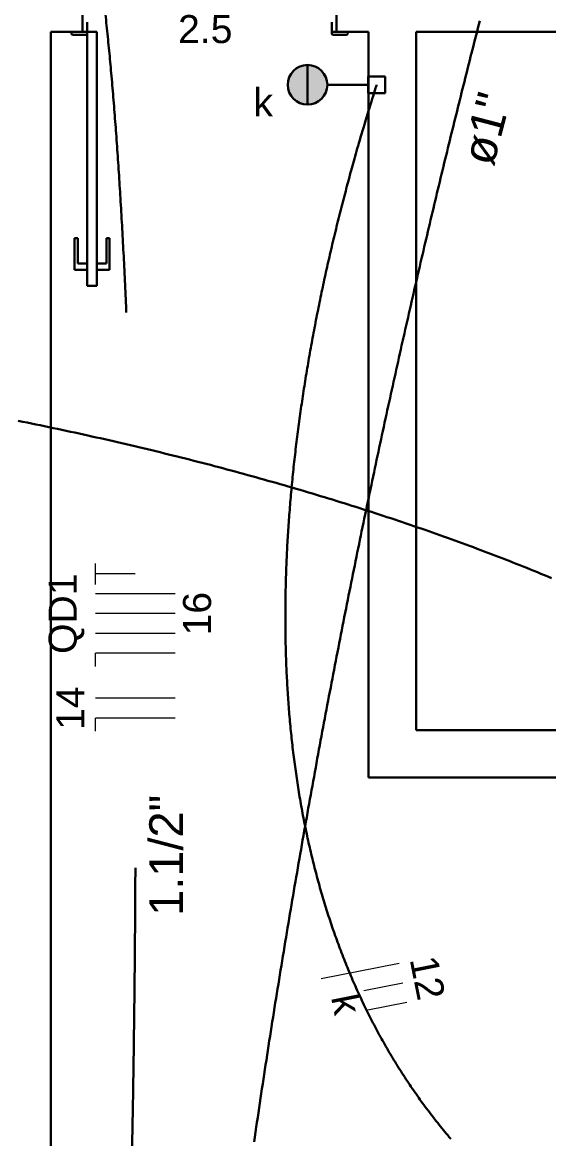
# Model space of a CAD drawing. Header units: millimetres. Extents: x 0 to 55.3, y 20.8 to 61.4.
# Drawn here: x 8.661 to 10.318, y 33.338 to 36.855 of the extents above; entities that cross this region are included whole.
import ezdxf

# ---------------------------------------------------------------- set-up
doc = ezdxf.new("R2010")
doc.units = ezdxf.units.MM
doc.linetypes.add('Dashed', pattern=[0.75, 0.5, -0.25])
for name, color, linetype, lineweight in [('ARQ_-_ALV_5', 1, 'Continuous', 30), ('ARQ_-_PORTA_2', 2, 'Continuous', 30), ('EL-Condutos', 4, 'Continuous', 30), ('EL-Fios', 2, 'Continuous', 20), ('EL-Pontos', 1, 'Continuous', 30), ('EL-Textos_fios', 2, 'Continuous', 20), ('EL-Textos_pontos', 2, 'Continuous', 30), ('P-SIMBOL', 3, 'Continuous', 30), ('TE-Condutos', 3, 'Continuous', 30), ('TE-Textos_condutos', 7, 'Continuous', 20)]:
    doc.layers.add(name, color=color, linetype=linetype, lineweight=lineweight)
doc.styles.add('Arial', font='Arial')

msp = doc.modelspace()

# ---------------------------------------------------------------- hatches: boundary and pattern name
at = {"layer": 'P-SIMBOL', "linetype": 'Continuous'}
for points in [[(9.558452, 36.721049), (9.558452, 36.658549), (9.495952, 36.658549), (9.496452, 36.668199), (9.501952, 36.685149), (9.507952, 36.695649), (9.514952, 36.703649), (9.525452, 36.711649), (9.538452, 36.717799), (9.551452, 36.720649), (9.558452, 36.720499)], [(9.558452, 36.721049), (9.558452, 36.658549), (9.620952, 36.658549), (9.620452, 36.668199), (9.614952, 36.685149), (9.608952, 36.695649), (9.601952, 36.703649), (9.591452, 36.711649), (9.578452, 36.717799), (9.565452, 36.720649), (9.558452, 36.720499)], [(9.558452, 36.596049), (9.558452, 36.658549), (9.495952, 36.658549), (9.496452, 36.648849), (9.501952, 36.631899), (9.507952, 36.621399), (9.514952, 36.613399), (9.525452, 36.605399), (9.538452, 36.599249), (9.551452, 36.596399), (9.558452, 36.596549)], [(9.558452, 36.596049), (9.558452, 36.658549), (9.620952, 36.658549), (9.620452, 36.648849), (9.614952, 36.631899), (9.608952, 36.621399), (9.601952, 36.613399), (9.591452, 36.605399), (9.578452, 36.599249), (9.565452, 36.596399), (9.558452, 36.596549)]]:
    msp.add_hatch(color=256, dxfattribs=at).paths.add_polyline_path(points)

# ---------------------------------------------------------------- linework, layer by layer
at = {"layer": 'ARQ_-_ALV_5'}
for p, q in [((8.850002, 36.975499), (8.850002, 36.825499)), ((9.650002, 36.975499), (9.650002, 36.825499)), ((8.750002, 30.874499), (8.750002, 36.825499)), ((8.850002, 36.825499), (8.750002, 36.825499)), ((9.650002, 36.825499), (9.750002, 36.825499)), ((9.750002, 36.825499), (9.750002, 34.475499)), ((9.900002, 36.825499), (9.900002, 34.625499)), ((12.450002, 36.825499), (9.900002, 36.825499)), ((9.900002, 34.625499), (12.550002, 34.625499)), ((9.750002, 34.475499), (12.550002, 34.475499))]:
    msp.add_line(p, q, dxfattribs=at)
at = {"layer": 'ARQ_-_PORTA_2'}
for p, q in [((8.865002, 36.825499), (8.865002, 36.855499)), ((9.635002, 36.825499), (9.635002, 36.855499)), ((8.815002, 36.820499), (8.815002, 36.825499)), ((8.860002, 36.815499), (8.820002, 36.815499)), ((8.850002, 36.825499), (8.865002, 36.825499)), ((8.865002, 36.825499), (8.895002, 36.825499)), ((8.865002, 36.825499), (8.865002, 36.820499)), ((8.865002, 36.025499), (8.865002, 36.825499)), ((8.895002, 36.825499), (8.895002, 36.025499)), ((9.650002, 36.825499), (9.635002, 36.825499)), ((9.635002, 36.825499), (9.635002, 36.820499)), ((9.640002, 36.815499), (9.680002, 36.815499)), ((9.685002, 36.820499), (9.685002, 36.825499)), ((8.835002, 36.175499), (8.825002, 36.175499)), ((8.825002, 36.175499), (8.825002, 36.075499)), ((8.835002, 36.095499), (8.835002, 36.175499)), ((8.925002, 36.095499), (8.925002, 36.175499)), ((8.925002, 36.175499), (8.935002, 36.175499)), ((8.935002, 36.175499), (8.935002, 36.075499)), ((8.865002, 36.095499), (8.835002, 36.095499)), ((8.895002, 36.095499), (8.925002, 36.095499)), ((8.825002, 36.075499), (8.865002, 36.075499)), ((8.935002, 36.075499), (8.895002, 36.075499)), ((8.865002, 36.025499), (8.895002, 36.025499))]:
    msp.add_line(p, q, dxfattribs=at)
for centre, start, end in [((8.820002, 36.820499), 180, 270), ((8.860002, 36.820499), 270, 0), ((9.640002, 36.820499), 180, 270), ((9.680002, 36.820499), 270, 0)]:
    msp.add_arc(centre, 0.005, start, end, dxfattribs=at)
at = {"layer": 'EL-Condutos', "linetype": 'Dashed', "ltscale": 7, "flags": 128}
msp.add_lwpolyline([(8.895008, 30.693685), (8.895073, 30.694612), (8.895262, 30.697314), (8.895567, 30.701672), (8.895979, 30.707565), (8.896489, 30.714874), (8.897089, 30.72348), (8.89777, 30.733264), (8.898524, 30.744105), (8.899342, 30.755885), (8.900215, 30.768483), (8.901134, 30.781781), (8.902092, 30.795659), (8.90308, 30.809996), (8.904088, 30.824675), (8.905109, 30.839575), (8.906133, 30.854577), (8.907153, 30.869561), (8.908159, 30.884408), (8.909143, 30.898999), (8.910096, 30.913213), (8.911054, 30.927595), (8.911972, 30.941468), (8.912851, 30.954866), (8.913695, 30.967823), (8.914506, 30.980374), (8.915286, 30.992553), (8.916038, 31.004394), (8.916764, 31.015932), (8.917467, 31.027201), (8.91815, 31.038235), (8.918815, 31.049069), (8.919464, 31.059737), (8.9201, 31.070274), (8.920726, 31.080713), (8.921343, 31.091089), (8.921955, 31.101436), (8.922564, 31.11179), (8.923173, 31.122183), (8.923783, 31.132651), (8.924398, 31.143227), (8.925045, 31.154377), (8.925699, 31.165672), (8.926359, 31.177103), (8.927024, 31.188659), (8.927695, 31.200331), (8.928369, 31.212109), (8.929047, 31.223983), (8.929728, 31.235944), (8.930411, 31.247981), (8.931095, 31.260085), (8.93178, 31.272247), (8.932465, 31.284456), (8.93315, 31.296702), (8.933833, 31.308977), (8.934514, 31.321269), (8.935192, 31.33357), (8.935867, 31.345869), (8.936538, 31.358157), (8.937204, 31.370424), (8.937865, 31.38266), (8.938542, 31.395279), (8.939213, 31.407856), (8.939878, 31.420396), (8.940537, 31.432901), (8.94119, 31.445374), (8.941837, 31.457816), (8.94248, 31.470232), (8.943117, 31.482624), (8.943749, 31.494994), (8.944377, 31.507346), (8.945, 31.519681), (8.94562, 31.532004), (8.946235, 31.544316), (8.946846, 31.556621), (8.947454, 31.568921), (8.948058, 31.581218), (8.94866, 31.593517), (8.949258, 31.605818), (8.949854, 31.618126), (8.950447, 31.630443), (8.951055, 31.64313), (8.951661, 31.655829), (8.952264, 31.668539), (8.952865, 31.681259), (8.953463, 31.693988), (8.954058, 31.706725), (8.954651, 31.71947), (8.955241, 31.732222), (8.955828, 31.744981), (8.956413, 31.757745), (8.956995, 31.770513), (8.957573, 31.783285), (8.958149, 31.79606), (8.958722, 31.808838), (8.959292, 31.821617), (8.959859, 31.834397), (8.960423, 31.847177), (8.960983, 31.859956), (8.961541, 31.872734), (8.962095, 31.885509), (8.962659, 31.89859), (8.96322, 31.911668), (8.963777, 31.924742), (8.964331, 31.937815), (8.964882, 31.950885), (8.96543, 31.963952), (8.965974, 31.977018), (8.966515, 31.990082), (8.967052, 32.003144), (8.967587, 32.016205), (8.968118, 32.029265), (8.968646, 32.042325), (8.969171, 32.055383), (8.969693, 32.068441), (8.970211, 32.081498), (8.970727, 32.094556), (8.97124, 32.107614), (8.971749, 32.120672), (8.972256, 32.133731), (8.97276, 32.14679), (8.97327, 32.160105), (8.973778, 32.173422), (8.974282, 32.186739), (8.974783, 32.200057), (8.975281, 32.213376), (8.975777, 32.226696), (8.976269, 32.240017), (8.976758, 32.253338), (8.977244, 32.266659), (8.977727, 32.279982), (8.978207, 32.293304), (8.978684, 32.306627), (8.979158, 32.319951), (8.979629, 32.333274), (8.980097, 32.346598), (8.980562, 32.359922), (8.981024, 32.373246), (8.981483, 32.38657), (8.981939, 32.399894), (8.982392, 32.413218), (8.982848, 32.426744), (8.983302, 32.44027), (8.983752, 32.453795), (8.9842, 32.467321), (8.984644, 32.480846), (8.985085, 32.494372), (8.985523, 32.507897), (8.985958, 32.521422), (8.98639, 32.534947), (8.986819, 32.548472), (8.987245, 32.561997), (8.987668, 32.575523), (8.988088, 32.589048), (8.988504, 32.602573), (8.988918, 32.616098), (8.989329, 32.629624), (8.989737, 32.643149), (8.990141, 32.656675), (8.990543, 32.6702), (8.990941, 32.683726), (8.991341, 32.697401), (8.991738, 32.711076), (8.992132, 32.724751), (8.992523, 32.738426), (8.992911, 32.752102), (8.993295, 32.765777), (8.993677, 32.779453), (8.994056, 32.793129), (8.994431, 32.806805), (8.994804, 32.820481), (8.995173, 32.834157), (8.995539, 32.847833), (8.995903, 32.861509), (8.996263, 32.875186), (8.99662, 32.888862), (8.996974, 32.902539), (8.997325, 32.916216), (8.997673, 32.929892), (8.998018, 32.943569), (8.99836, 32.957246), (8.998701, 32.971019), (8.99904, 32.984791), (8.999375, 32.998564), (8.999707, 33.012337), (9.000036, 33.02611), (9.000361, 33.039882), (9.000684, 33.053655), (9.001004, 33.067428), (9.00132, 33.081202), (9.001634, 33.094975), (9.001944, 33.108748), (9.002251, 33.122521), (9.002556, 33.136294), (9.002857, 33.150068), (9.003155, 33.163841), (9.00345, 33.177615), (9.003741, 33.191388), (9.00403, 33.205162), (9.004316, 33.218936), (9.004598, 33.23271), (9.004878, 33.246526), (9.005155, 33.260343), (9.005429, 33.274159), (9.0057, 33.287976), (9.005968, 33.301792), (9.006233, 33.315609), (9.006494, 33.329426), (9.006753, 33.343243), (9.007008, 33.35706), (9.00726, 33.370877), (9.007509, 33.384694), (9.007754, 33.398511), (9.007997, 33.412328), (9.008236, 33.426145), (9.008473, 33.439963), (9.008706, 33.45378), (9.008936, 33.467597), (9.009162, 33.481415), (9.009386, 33.495232), (9.009606, 33.50905), (9.009823, 33.522857), (9.010037, 33.536664), (9.010248, 33.550471), (9.010455, 33.564278), (9.010659, 33.578085), (9.01086, 33.591892), (9.011058, 33.6057), (9.011253, 33.619507), (9.011444, 33.633314), (9.011632, 33.647122), (9.011817, 33.660929), (9.011999, 33.674737), (9.012177, 33.688544), (9.012353, 33.702352), (9.012524, 33.71616), (9.012693, 33.729967), (9.012858, 33.743775), (9.013021, 33.757583), (9.013179, 33.77139), (9.013335, 33.785198), (9.013486, 33.798942), (9.013635, 33.812687), (9.01378, 33.826431), (9.013921, 33.840175), (9.01406, 33.853919), (9.014195, 33.867664), (9.014327, 33.881408), (9.014455, 33.895153), (9.01458, 33.908897), (9.014702, 33.922641), (9.014821, 33.936386), (9.014936, 33.95013), (9.015048, 33.963875), (9.015156, 33.97762), (9.015261, 33.991364), (9.015363, 34.005109), (9.015461, 34.018853), (9.015556, 34.032598), (9.015647, 34.046343), (9.015735, 34.060088), (9.015819, 34.073716), (9.015899, 34.087344), (9.015977, 34.100972), (9.01605, 34.1146), (9.016121, 34.128228), (9.016187, 34.141856), (9.016251, 34.155484), (9.016311, 34.169112), (9.016367, 34.18274), (9.01642, 34.196368), (9.01647, 34.209996), (9.016516, 34.223624), (9.016558, 34.237253), (9.016598, 34.250881), (9.016633, 34.264509), (9.016665, 34.278137), (9.016693, 34.291765), (9.016718, 34.305393), (9.01674, 34.319022), (9.016757, 34.33265), (9.016771, 34.346108), (9.016782, 34.359567), (9.016789, 34.373025), (9.016792, 34.386484), (9.016792, 34.399942), (9.016788, 34.4134), (9.016781, 34.426859), (9.01677, 34.440317), (9.016755, 34.453776), (9.016737, 34.467234), (9.016715, 34.480692), (9.01669, 34.494151), (9.016661, 34.507609), (9.016628, 34.521068), (9.016591, 34.534526), (9.016551, 34.547984), (9.016507, 34.561443), (9.016459, 34.574901), (9.016408, 34.588359), (9.016352, 34.601818), (9.016294, 34.615053), (9.016233, 34.628288), (9.016167, 34.641524), (9.016098, 34.654759), (9.016025, 34.667995), (9.015948, 34.68123), (9.015868, 34.694466), (9.015784, 34.707701), (9.015696, 34.720936), (9.015604, 34.734171), (9.015508, 34.747407), (9.015409, 34.760642), (9.015305, 34.773877), (9.015198, 34.787112), (9.015087, 34.800347), (9.014971, 34.813583), (9.014852, 34.826818), (9.014729, 34.840053), (9.014602, 34.853288), (9.014471, 34.866523), (9.014339, 34.879482), (9.014203, 34.892441), (9.014062, 34.9054), (9.013919, 34.918359), (9.013771, 34.931318), (9.013619, 34.944277), (9.013463, 34.957236), (9.013303, 34.970195), (9.013139, 34.983154), (9.012971, 34.996113), (9.012799, 35.009072), (9.012623, 35.02203), (9.012443, 35.034989), (9.012258, 35.047947), (9.01207, 35.060906), (9.011877, 35.073864), (9.01168, 35.086823), (9.011479, 35.099781), (9.011273, 35.112739), (9.011064, 35.125698), (9.010855, 35.138327), (9.010642, 35.150957), (9.010426, 35.163586), (9.010205, 35.176216), (9.009979, 35.188845), (9.00975, 35.201474), (9.009516, 35.214103), (9.009279, 35.226732), (9.009036, 35.239361), (9.00879, 35.25199), (9.008539, 35.264619), (9.008284, 35.277248), (9.008024, 35.289877), (9.00776, 35.302505), (9.007492, 35.315134), (9.007219, 35.327762), (9.006941, 35.34039), (9.006659, 35.353018), (9.006372, 35.365646), (9.006081, 35.378274), (9.005794, 35.390521), (9.005503, 35.402768), (9.005207, 35.415014), (9.004907, 35.427261), (9.004603, 35.439507), (9.004293, 35.451753), (9.00398, 35.463999), (9.003662, 35.476245), (9.003339, 35.488491), (9.003011, 35.500736), (9.002679, 35.512982), (9.002342, 35.525227), (9.002001, 35.537473), (9.001654, 35.549718), (9.001303, 35.561963), (9.000947, 35.574208), (9.000586, 35.586452), (9.00022, 35.598697), (8.99985, 35.610941), (8.999474, 35.623186), (8.999107, 35.634996), (8.998735, 35.646806), (8.998358, 35.658617), (8.997977, 35.670427), (8.997591, 35.682236), (8.9972, 35.694046), (8.996804, 35.705856), (8.996403, 35.717665), (8.995997, 35.729474), (8.995586, 35.741283), (8.99517, 35.753092), (8.994749, 35.764901), (8.994323, 35.776709), (8.993892, 35.788518), (8.993455, 35.800326), (8.993014, 35.812134), (8.992567, 35.823941), (8.992114, 35.835749), (8.991656, 35.847556), (8.991193, 35.859363), (8.990744, 35.870684), (8.990289, 35.882005), (8.98983, 35.893326), (8.989365, 35.904646), (8.988896, 35.915966), (8.98842, 35.927286), (8.98794, 35.938606), (8.987454, 35.949925), (8.986963, 35.961244), (8.986466, 35.972563), (8.985964, 35.983882), (8.985457, 35.995201), (8.984943, 36.006519), (8.984424, 36.017837), (8.9839, 36.029155), (8.983369, 36.040472), (8.982833, 36.051789), (8.982291, 36.063106), (8.981743, 36.074423), (8.981189, 36.08574), (8.980656, 36.096518), (8.980117, 36.107296), (8.979573, 36.118074), (8.979023, 36.128852), (8.978467, 36.139629), (8.977906, 36.150406), (8.977339, 36.161183), (8.976766, 36.171959), (8.976187, 36.182735), (8.975602, 36.193511), (8.975011, 36.204286), (8.974414, 36.215061), (8.973811, 36.225836), (8.973202, 36.23661), (8.972586, 36.247384), (8.971965, 36.258158), (8.971336, 36.268931), (8.970702, 36.279703), (8.97006, 36.290475), (8.969413, 36.301247), (8.968794, 36.311429), (8.96817, 36.321611), (8.967539, 36.331792), (8.966903, 36.341973), (8.96626, 36.352153), (8.96561, 36.362334), (8.964955, 36.372513), (8.964293, 36.382693), (8.963624, 36.392872), (8.962949, 36.40305), (8.962267, 36.413228), (8.961578, 36.423406), (8.960883, 36.433584), (8.96018, 36.443761), (8.95947, 36.453938), (8.958754, 36.464115), (8.95803, 36.474291), (8.957299, 36.484467), (8.95656, 36.494642), (8.955814, 36.504818), (8.955108, 36.514353), (8.954396, 36.523887), (8.953677, 36.533422), (8.952951, 36.542956), (8.952218, 36.552489), (8.951478, 36.562022), (8.950731, 36.571554), (8.949977, 36.581085), (8.949215, 36.590616), (8.948447, 36.600146), (8.947671, 36.609675), (8.946888, 36.619203), (8.946097, 36.628729), (8.945298, 36.638255), (8.944492, 36.64778), (8.943679, 36.657303), (8.942857, 36.666826), (8.942028, 36.676346), (8.94119, 36.685866), (8.940345, 36.695384), (8.939553, 36.704211), (8.938755, 36.713037), (8.937949, 36.721862), (8.937136, 36.730687), (8.936315, 36.73951), (8.935486, 36.748333), (8.934649, 36.757156), (8.933804, 36.765978), (8.93295, 36.7748), (8.932088, 36.783622), (8.931217, 36.792445), (8.930337, 36.801267), (8.929448, 36.81009), (8.92855, 36.818914), (8.927642, 36.827738), (8.926725, 36.836564), (8.925798, 36.84539), (8.92486, 36.854218), (8.923913, 36.863047), (8.922955, 36.871877), (8.922068, 36.87997), (8.921173, 36.888064), (8.920268, 36.896159), (8.919355, 36.904252), (8.918433, 36.912345), (8.917503, 36.920436), (8.916564, 36.928526), (8.915616, 36.936612), (8.91466, 36.944696), (8.913695, 36.952775), (8.912723, 36.96085), (8.911741, 36.96892), (8.910752, 36.976985), (8.909754, 36.985043), (8.908748, 36.993095), (8.907733, 37.001139), (8.906711, 37.009175), (8.905681, 37.017203), (8.904642, 37.025222), (8.903596, 37.033231), (8.902644, 37.040453), (8.901685, 37.047669), (8.900718, 37.054879), (8.899741, 37.062087), (8.898755, 37.069293), (8.897759, 37.076499), (8.896751, 37.083707), (8.89573, 37.090919), (8.894696, 37.098137), (8.893649, 37.105361), (8.892586, 37.112595), (8.891508, 37.119839), (8.890413, 37.127095), (8.889301, 37.134365), (8.888171, 37.141651), (8.887021, 37.148954), (8.885852, 37.156277), (8.884662, 37.163621), (8.883451, 37.170987), (8.882217, 37.178377), (8.881105, 37.184946), (8.879976, 37.191531), (8.878832, 37.198124), (8.877675, 37.204721), (8.876507, 37.211317), (8.875329, 37.217905), (8.874143, 37.22448), (8.872951, 37.231037), (8.871754, 37.237569), (8.870554, 37.244072), (8.869353, 37.25054), (8.868153, 37.256967), (8.866954, 37.263348), (8.86576, 37.269676), (8.864571, 37.275948), (8.863389, 37.282156), (8.862217, 37.288296), (8.861055, 37.294361), (8.859905, 37.300347), (8.85877, 37.306248), (8.857799, 37.311283), (8.856834, 37.316266), (8.855868, 37.321214), (8.854894, 37.326143), (8.853908, 37.33107), (8.852901, 37.33601), (8.851869, 37.34098), (8.850804, 37.345997), (8.849701, 37.351077), (8.848552, 37.356236), (8.847352, 37.36149), (8.846095, 37.366856), (8.844774, 37.372351), (8.843382, 37.377989), (8.841914, 37.383789), (8.840363, 37.389766), (8.838723, 37.395937), (8.836988, 37.402318), (8.835151, 37.408925), (8.833205, 37.415775), (8.83149, 37.421706), (8.829711, 37.427772), (8.827884, 37.433926), (8.826026, 37.440119), (8.824153, 37.446304), (8.822282, 37.452434), (8.82043, 37.458462), (8.818612, 37.464339), (8.816844, 37.470019), (8.815145, 37.475454), (8.813529, 37.480596), (8.812014, 37.485399), (8.810615, 37.489814), (8.80935, 37.493795), (8.808234, 37.497293), (8.807284, 37.500262), (8.806517, 37.502653), (8.805948, 37.50442), (8.805595, 37.505515), (8.805474, 37.505891)], dxfattribs=at)
at = {"layer": 'EL-Condutos', "linetype": 'Continuous', "flags": 128}
msp.add_lwpolyline([(10.009255, 33.337583), (10.004621, 33.343045), (10.000009, 33.348524), (9.995418, 33.354021), (9.990847, 33.359536), (9.986298, 33.365068), (9.98177, 33.370617), (9.977262, 33.376183), (9.972776, 33.381766), (9.968312, 33.387366), (9.963868, 33.392984), (9.959446, 33.398617), (9.955045, 33.404268), (9.950666, 33.409935), (9.946341, 33.415575), (9.942038, 33.421231), (9.937757, 33.426903), (9.933496, 33.432591), (9.929257, 33.438295), (9.925039, 33.444015), (9.920842, 33.44975), (9.916667, 33.455501), (9.912513, 33.461268), (9.908381, 33.46705), (9.90427, 33.472847), (9.900181, 33.47866), (9.896113, 33.484487), (9.892067, 33.49033), (9.888042, 33.496187), (9.884039, 33.502059), (9.880058, 33.507946), (9.876098, 33.513848), (9.872161, 33.519764), (9.868244, 33.525695), (9.864362, 33.531621), (9.860502, 33.537561), (9.856664, 33.543515), (9.852847, 33.549484), (9.849051, 33.555465), (9.845278, 33.561461), (9.841526, 33.56747), (9.837796, 33.573493), (9.834088, 33.579529), (9.830401, 33.585579), (9.826736, 33.591642), (9.823093, 33.597717), (9.819472, 33.603806), (9.815872, 33.609908), (9.812294, 33.616022), (9.808738, 33.622149), (9.805204, 33.628289), (9.801691, 33.634441), (9.798201, 33.640606), (9.794732, 33.646783), (9.791281, 33.652977), (9.787853, 33.659184), (9.784446, 33.665403), (9.781061, 33.671633), (9.777698, 33.677876), (9.774357, 33.68413), (9.771037, 33.690396), (9.767739, 33.696673), (9.764463, 33.702961), (9.761209, 33.709261), (9.757976, 33.715572), (9.754765, 33.721894), (9.751575, 33.728227), (9.748408, 33.734571), (9.745261, 33.740925), (9.742137, 33.74729), (9.739034, 33.753666), (9.735953, 33.760052), (9.732893, 33.766449), (9.729855, 33.772856), (9.726825, 33.779301), (9.723817, 33.785756), (9.72083, 33.792221), (9.717865, 33.798696), (9.714922, 33.805181), (9.712, 33.811676), (9.7091, 33.81818), (9.706221, 33.824694), (9.703364, 33.831217), (9.700528, 33.83775), (9.697714, 33.844292), (9.694921, 33.850843), (9.692149, 33.857403), (9.689399, 33.863973), (9.68667, 33.870551), (9.683962, 33.877137), (9.681275, 33.883733), (9.678609, 33.890337), (9.675965, 33.896949), (9.673342, 33.90357), (9.670721, 33.910247), (9.668121, 33.916932), (9.665543, 33.923625), (9.662986, 33.930327), (9.66045, 33.937036), (9.657935, 33.943754), (9.655441, 33.950479), (9.652968, 33.957212), (9.650517, 33.963953), (9.648086, 33.970701), (9.645676, 33.977457), (9.643287, 33.98422), (9.640919, 33.990991), (9.638571, 33.997769), (9.636245, 34.004554), (9.633939, 34.011346), (9.631653, 34.018145), (9.629388, 34.024951), (9.627144, 34.031763), (9.62492, 34.038582), (9.622696, 34.045472), (9.620493, 34.052369), (9.61831, 34.059272), (9.616148, 34.066181), (9.614007, 34.073097), (9.611886, 34.08002), (9.609786, 34.086948), (9.607706, 34.093883), (9.605646, 34.100823), (9.603607, 34.10777), (9.601588, 34.114723), (9.599589, 34.121681), (9.59761, 34.128645), (9.595651, 34.135615), (9.593713, 34.142591), (9.591794, 34.149572), (9.589895, 34.156558), (9.588016, 34.16355), (9.586157, 34.170547), (9.584318, 34.177549), (9.582478, 34.184633), (9.580659, 34.191723), (9.578859, 34.198817), (9.57708, 34.205916), (9.57532, 34.21302), (9.57358, 34.220129), (9.571859, 34.227243), (9.570159, 34.234362), (9.568478, 34.241485), (9.566816, 34.248613), (9.565174, 34.255745), (9.563552, 34.262882), (9.561949, 34.270023), (9.560365, 34.277168), (9.5588, 34.284318), (9.557254, 34.291472), (9.555728, 34.29863), (9.554221, 34.305792), (9.552732, 34.312958), (9.551263, 34.320127), (9.549795, 34.327387), (9.548346, 34.33465), (9.546916, 34.341917), (9.545506, 34.349187), (9.544115, 34.356462), (9.542742, 34.363739), (9.541389, 34.371021), (9.540054, 34.378306), (9.538738, 34.385594), (9.537441, 34.392886), (9.536162, 34.40018), (9.534902, 34.407479), (9.53366, 34.41478), (9.532437, 34.422084), (9.531233, 34.429392), (9.530046, 34.436702), (9.528878, 34.444016), (9.527728, 34.451332), (9.526596, 34.458651), (9.525482, 34.465973), (9.524373, 34.473389), (9.523282, 34.480807), (9.522209, 34.488228), (9.521154, 34.495652), (9.520118, 34.503078), (9.519099, 34.510507), (9.518099, 34.517938), (9.517117, 34.525372), (9.516152, 34.532808), (9.515206, 34.540246), (9.514277, 34.547686), (9.513365, 34.555129), (9.512472, 34.562574), (9.511596, 34.570021), (9.510737, 34.577469), (9.509896, 34.58492), (9.509072, 34.592373), (9.508266, 34.599828), (9.507476, 34.607284), (9.506704, 34.614743), (9.50594, 34.622296), (9.505193, 34.629852), (9.504463, 34.637408), (9.503751, 34.644967), (9.503056, 34.652527), (9.502378, 34.660089), (9.501717, 34.667652), (9.501074, 34.675217), (9.500447, 34.682783), (9.499837, 34.690351), (9.499245, 34.69792), (9.498669, 34.70549), (9.498109, 34.713061), (9.497566, 34.720634), (9.49704, 34.728208), (9.496531, 34.735783), (9.496038, 34.743359), (9.495561, 34.750936), (9.495101, 34.758514), (9.494657, 34.766093), (9.494224, 34.773766), (9.493807, 34.78144), (9.493407, 34.789114), (9.493024, 34.79679), (9.492656, 34.804466), (9.492305, 34.812143), (9.491971, 34.81982), (9.491652, 34.827499), (9.49135, 34.835178), (9.491063, 34.842858), (9.490793, 34.850538), (9.490538, 34.858219), (9.4903, 34.8659), (9.490077, 34.873582), (9.489869, 34.881264), (9.489678, 34.888946), (9.489502, 34.896629), (9.489342, 34.904313), (9.489197, 34.911996), (9.489067, 34.91968), (9.488952, 34.927454), (9.488852, 34.935228), (9.488768, 34.943002), (9.488699, 34.950776), (9.488646, 34.958551), (9.488608, 34.966325), (9.488586, 34.9741), (9.488579, 34.981875), (9.488587, 34.989649), (9.48861, 34.997424), (9.488648, 35.005198), (9.488702, 35.012973), (9.48877, 35.020747), (9.488853, 35.028521), (9.488951, 35.036295), (9.489064, 35.044069), (9.489192, 35.051842), (9.489335, 35.059616), (9.489492, 35.067389), (9.489663, 35.075161), (9.489852, 35.083018), (9.490055, 35.090874), (9.490273, 35.098729), (9.490505, 35.106585), (9.490752, 35.11444), (9.491014, 35.122294), (9.49129, 35.130148), (9.49158, 35.138001), (9.491885, 35.145854), (9.492204, 35.153706), (9.492538, 35.161558), (9.492886, 35.169409), (9.493248, 35.177259), (9.493624, 35.185109), (9.494014, 35.192958), (9.494418, 35.200806), (9.494836, 35.208654), (9.495268, 35.216501), (9.495714, 35.224347), (9.496173, 35.232192), (9.496651, 35.240113), (9.497143, 35.248034), (9.497649, 35.255953), (9.498169, 35.263872), (9.498702, 35.27179), (9.499249, 35.279706), (9.49981, 35.287622), (9.500385, 35.295537), (9.500973, 35.303451), (9.501575, 35.311363), (9.50219, 35.319275), (9.502818, 35.327186), (9.50346, 35.335095), (9.504116, 35.343004), (9.504784, 35.350911), (9.505466, 35.358817), (9.506161, 35.366722), (9.506869, 35.374626), (9.50759, 35.382528), (9.508324, 35.39043), (9.509078, 35.398397), (9.509845, 35.406364), (9.510625, 35.414329), (9.511418, 35.422293), (9.512224, 35.430255), (9.513042, 35.438217), (9.513874, 35.446176), (9.514719, 35.454135), (9.515577, 35.462092), (9.516447, 35.470048), (9.51733, 35.478002), (9.518226, 35.485955), (9.519134, 35.493907), (9.520055, 35.501858), (9.520989, 35.509807), (9.521935, 35.517754), (9.522894, 35.5257), (9.523865, 35.533645), (9.524849, 35.541589), (9.525845, 35.54953), (9.52686, 35.557528), (9.527888, 35.565524), (9.528929, 35.573519), (9.529981, 35.581512), (9.531046, 35.589504), (9.532124, 35.597493), (9.533213, 35.605481), (9.534315, 35.613468), (9.535428, 35.621452), (9.536554, 35.629435), (9.537692, 35.637416), (9.538841, 35.645395), (9.540003, 35.653371), (9.541176, 35.661346), (9.542361, 35.669319), (9.543558, 35.67729), (9.544767, 35.685258), (9.545987, 35.693225), (9.547219, 35.701189), (9.548462, 35.709151), (9.549724, 35.717156), (9.550997, 35.725159), (9.552282, 35.733159), (9.553579, 35.741158), (9.554887, 35.749155), (9.556207, 35.757149), (9.557539, 35.765143), (9.558882, 35.773134), (9.560236, 35.781124), (9.561603, 35.789113), (9.562981, 35.7971), (9.56437, 35.805087), (9.565771, 35.813072), (9.567184, 35.821056), (9.568608, 35.829039), (9.570044, 35.837022), (9.571491, 35.845004), (9.57295, 35.852986), (9.574421, 35.860967), (9.575903, 35.868947), (9.577403, 35.876961), (9.578915, 35.884973), (9.580438, 35.892985), (9.581972, 35.900995), (9.583517, 35.909003), (9.585073, 35.917008), (9.58664, 35.925011), (9.588217, 35.93301), (9.589804, 35.941005), (9.591402, 35.948997), (9.593009, 35.956983), (9.594627, 35.964964), (9.596254, 35.97294), (9.59789, 35.98091), (9.599536, 35.988873), (9.60119, 35.996829), (9.602854, 36.004778), (9.604527, 36.012719), (9.606208, 36.020652), (9.607897, 36.028576), (9.609599, 36.036511), (9.61131, 36.044438), (9.61303, 36.052359), (9.61476, 36.060275), (9.6165, 36.068189), (9.618251, 36.076102), (9.620014, 36.084016), (9.621788, 36.091932), (9.623574, 36.099852), (9.625373, 36.107777), (9.627185, 36.115709), (9.629011, 36.123651), (9.630851, 36.131602), (9.632706, 36.139566), (9.634576, 36.147544), (9.636461, 36.155537), (9.638363, 36.163546), (9.640282, 36.171575), (9.642218, 36.179624), (9.644171, 36.187694), (9.646144, 36.195793), (9.648133, 36.203909), (9.650136, 36.212036), (9.652152, 36.220168), (9.654177, 36.228299), (9.656211, 36.236423), (9.658252, 36.244534), (9.660296, 36.252625), (9.662343, 36.260691), (9.664391, 36.268724), (9.666437, 36.27672), (9.668479, 36.284672), (9.670516, 36.292573), (9.672545, 36.300418), (9.674565, 36.308201), (9.676574, 36.315914), (9.678569, 36.323553), (9.680548, 36.331111), (9.682511, 36.338581), (9.684453, 36.345958), (9.686374, 36.353232), (9.688281, 36.36043), (9.690181, 36.367574), (9.692081, 36.374687), (9.693989, 36.381793), (9.695913, 36.388914), (9.697858, 36.396073), (9.699833, 36.403293), (9.701844, 36.410597), (9.7039, 36.418008), (9.706007, 36.425548), (9.708172, 36.433241), (9.710403, 36.44111), (9.712707, 36.449176), (9.715091, 36.457464), (9.717563, 36.465996), (9.72013, 36.474796), (9.722798, 36.483885), (9.725576, 36.493287), (9.728471, 36.503024), (9.731474, 36.513071), (9.734573, 36.523388), (9.737741, 36.533892), (9.740951, 36.544498), (9.744175, 36.555119), (9.747388, 36.565672), (9.750561, 36.57607), (9.753668, 36.58623), (9.756682, 36.596066), (9.759576, 36.605492), (9.762323, 36.614425), (9.764895, 36.622778), (9.767265, 36.630467), (9.769408, 36.637407), (9.771295, 36.643513), (9.772899, 36.648699), (9.774194, 36.652881), (9.775152, 36.655973), (9.775747, 36.657891), (9.775952, 36.658549)], dxfattribs=at)
at = {"layer": 'EL-Fios'}
for p, q in [((8.891202, 35.083849), (8.891202, 35.150499)), ((9.016202, 35.117149), (8.891202, 35.117149)), ((9.141202, 35.054649), (8.891202, 35.054649)), ((9.141202, 34.992149), (8.891202, 34.992149)), ((9.141202, 34.929649), (8.891202, 34.929649)), ((9.141202, 34.867149), (8.891202, 34.867149)), ((8.891202, 34.825499), (8.891202, 34.867149)), ((9.141202, 34.725599), (8.891202, 34.725599)), ((9.141202, 34.663099), (8.891202, 34.663099)), ((8.891202, 34.621449), (8.891202, 34.663099)), ((9.601252, 33.842099), (9.846502, 33.890649)), ((9.736002, 33.805049), (9.858602, 33.829349)), ((9.748152, 33.743749), (9.870752, 33.768049))]:
    msp.add_line(p, q, dxfattribs=at)
at = {"layer": 'P-SIMBOL'}
for p, q in [((9.558452, 36.596049), (9.558452, 36.721049)), ((9.620952, 36.658549), (9.749452, 36.658549)), ((9.749452, 36.631999), (9.749452, 36.685049)), ((9.749452, 36.685049), (9.802502, 36.685049)), ((9.802502, 36.685049), (9.802502, 36.631999)), ((9.802502, 36.631999), (9.749452, 36.631999))]:
    msp.add_line(p, q, dxfattribs=at)
msp.add_circle((9.558452, 36.658549), 0.0625, dxfattribs=at)
at = {"layer": 'TE-Condutos', "linetype": 'Continuous', "flags": 128}
for points in [[(9.39019, 33.327865), (9.392424, 33.343165), (9.394666, 33.358464), (9.396916, 33.373762), (9.399172, 33.389058), (9.401436, 33.404354), (9.403708, 33.419648), (9.405986, 33.434941), (9.408237, 33.450001), (9.410495, 33.465059), (9.41276, 33.480116), (9.415031, 33.495171), (9.41731, 33.510226), (9.419596, 33.525279), (9.421889, 33.540331), (9.424189, 33.555382), (9.426496, 33.570431), (9.42881, 33.585479), (9.431131, 33.600527), (9.433459, 33.615573), (9.435793, 33.630617), (9.438135, 33.645661), (9.440484, 33.660704), (9.44284, 33.675745), (9.445202, 33.690786), (9.447572, 33.705825), (9.449949, 33.720863), (9.452332, 33.735901), (9.454685, 33.750695), (9.457043, 33.765489), (9.459409, 33.780282), (9.461781, 33.795073), (9.46416, 33.809864), (9.466546, 33.824654), (9.468939, 33.839442), (9.471338, 33.85423), (9.473744, 33.869016), (9.476156, 33.883802), (9.478575, 33.898586), (9.481001, 33.913369), (9.483434, 33.928152), (9.485873, 33.942933), (9.488319, 33.957713), (9.490772, 33.972492), (9.493231, 33.987269), (9.495697, 34.002046), (9.49817, 34.016822), (9.50065, 34.031596), (9.503093, 34.046119), (9.505543, 34.06064), (9.508, 34.07516), (9.510463, 34.08968), (9.512933, 34.104198), (9.515408, 34.118715), (9.517891, 34.133231), (9.520379, 34.147746), (9.522874, 34.162259), (9.525376, 34.176772), (9.527884, 34.191284), (9.530398, 34.205794), (9.532919, 34.220303), (9.535446, 34.234811), (9.537979, 34.249318), (9.540519, 34.263824), (9.543065, 34.278329), (9.545618, 34.292833), (9.548177, 34.307336), (9.550742, 34.321837), (9.553268, 34.336077), (9.555799, 34.350316), (9.558337, 34.364554), (9.560881, 34.378791), (9.563431, 34.393027), (9.565987, 34.407262), (9.56855, 34.421496), (9.571118, 34.435728), (9.573693, 34.44996), (9.576273, 34.46419), (9.57886, 34.478419), (9.581453, 34.492647), (9.584052, 34.506874), (9.586657, 34.5211), (9.589268, 34.535325), (9.591885, 34.549549), (9.594509, 34.563771), (9.597138, 34.577993), (9.599774, 34.592213), (9.602416, 34.606432), (9.605013, 34.620381), (9.607616, 34.634328), (9.610226, 34.648274), (9.612841, 34.662219), (9.615461, 34.676163), (9.618088, 34.690106), (9.620721, 34.704048), (9.623359, 34.717989), (9.626003, 34.731928), (9.628653, 34.745867), (9.631309, 34.759804), (9.633971, 34.773741), (9.636639, 34.787676), (9.639312, 34.80161), (9.641991, 34.815543), (9.644676, 34.829475), (9.647367, 34.843405), (9.650064, 34.857335), (9.652766, 34.871263), (9.655475, 34.885191), (9.658134, 34.898838), (9.660799, 34.912483), (9.66347, 34.926128), (9.666147, 34.939772), (9.668829, 34.953415), (9.671516, 34.967056), (9.674209, 34.980696), (9.676908, 34.994336), (9.679612, 35.007974), (9.682322, 35.021611), (9.685037, 35.035247), (9.687758, 35.048882), (9.690484, 35.062516), (9.693216, 35.076149), (9.695954, 35.08978), (9.698697, 35.103411), (9.701445, 35.11704), (9.7042, 35.130668), (9.706959, 35.144295), (9.709724, 35.157921), (9.712436, 35.171257), (9.715154, 35.184592), (9.717876, 35.197926), (9.720604, 35.211258), (9.723337, 35.22459), (9.726076, 35.237921), (9.72882, 35.25125), (9.731569, 35.264578), (9.734323, 35.277906), (9.737083, 35.291232), (9.739848, 35.304557), (9.742618, 35.317881), (9.745394, 35.331204), (9.748174, 35.344525), (9.75096, 35.357846), (9.753752, 35.371166), (9.756548, 35.384484), (9.75935, 35.397801), (9.762158, 35.411118), (9.76497, 35.424433), (9.767725, 35.437448), (9.770484, 35.450462), (9.773249, 35.463476), (9.776018, 35.476488), (9.778793, 35.489499), (9.781573, 35.502509), (9.784358, 35.515518), (9.787147, 35.528525), (9.789942, 35.541532), (9.792742, 35.554538), (9.795547, 35.567542), (9.798357, 35.580546), (9.801172, 35.593548), (9.803992, 35.60655), (9.806817, 35.61955), (9.809647, 35.632549), (9.812482, 35.645547), (9.815322, 35.658544), (9.818167, 35.67154), (9.821017, 35.684535), (9.823804, 35.69722), (9.826596, 35.709904), (9.829393, 35.722587), (9.832194, 35.735269), (9.835001, 35.74795), (9.837812, 35.76063), (9.840628, 35.773308), (9.843448, 35.785986), (9.846274, 35.798663), (9.849104, 35.811338), (9.851939, 35.824013), (9.854779, 35.836686), (9.857624, 35.849359), (9.860473, 35.86203), (9.863327, 35.8747), (9.866186, 35.887369), (9.86905, 35.900038), (9.871918, 35.912705), (9.874791, 35.92537), (9.877669, 35.938035), (9.880479, 35.950381), (9.883294, 35.962725), (9.886113, 35.975068), (9.888937, 35.98741), (9.891765, 35.999752), (9.894598, 36.012092), (9.897435, 36.024431), (9.900277, 36.036769), (9.903124, 36.049106), (9.905975, 36.061442), (9.90883, 36.073777), (9.91169, 36.086111), (9.914555, 36.098444), (9.917424, 36.110775), (9.920297, 36.123106), (9.923175, 36.135436), (9.926058, 36.147764), (9.928945, 36.160092), (9.931836, 36.172419), (9.934733, 36.184744), (9.937556, 36.19674), (9.940383, 36.208735), (9.943215, 36.220729), (9.946051, 36.232722), (9.948892, 36.244714), (9.951737, 36.256705), (9.954586, 36.268694), (9.957439, 36.280683), (9.960296, 36.292671), (9.963158, 36.304658), (9.966024, 36.316644), (9.968895, 36.328629), (9.971769, 36.340612), (9.974648, 36.352595), (9.977532, 36.364577), (9.980419, 36.376557), (9.983311, 36.388537), (9.986207, 36.400516), (9.989107, 36.412493), (9.992012, 36.42447), (9.994839, 36.436107), (9.997669, 36.447743), (10.000504, 36.459378), (10.003343, 36.471012), (10.006186, 36.482645), (10.009032, 36.494277), (10.011883, 36.505908), (10.014738, 36.517538), (10.017597, 36.529167), (10.02046, 36.540795), (10.023327, 36.552422), (10.026198, 36.564048), (10.029073, 36.575673), (10.031953, 36.587297), (10.034836, 36.598921), (10.037723, 36.610543), (10.040614, 36.622164), (10.04351, 36.633784), (10.046409, 36.645403), (10.049312, 36.657021), (10.052133, 36.668289), (10.054957, 36.679557), (10.057784, 36.690824), (10.060616, 36.702089), (10.063451, 36.713354), (10.066291, 36.724617), (10.069134, 36.73588), (10.07198, 36.747142), (10.074831, 36.758403), (10.077685, 36.769662), (10.080544, 36.780921), (10.083406, 36.792179), (10.086271, 36.803436), (10.089141, 36.814692), (10.092015, 36.825947), (10.094892, 36.837201), (10.097773, 36.848454), (10.100658, 36.859706)], [(8.647837, 35.599479), (8.661542, 35.596742), (8.675244, 35.593987), (8.688942, 35.591214), (8.702637, 35.588423), (8.716327, 35.585614), (8.730014, 35.582788), (8.743698, 35.579943), (8.757378, 35.577081), (8.771054, 35.5742), (8.784726, 35.571302), (8.798394, 35.568386), (8.812058, 35.565452), (8.825719, 35.5625), (8.839376, 35.559529), (8.852847, 35.556581), (8.866315, 35.553615), (8.879779, 35.550632), (8.893239, 35.547631), (8.906695, 35.544612), (8.920147, 35.541576), (8.933595, 35.538522), (8.947038, 35.53545), (8.960478, 35.532361), (8.973914, 35.529253), (8.987346, 35.526128), (9.000773, 35.522986), (9.014197, 35.519825), (9.027616, 35.516646), (9.04103, 35.51345), (9.054441, 35.510236), (9.067847, 35.507003), (9.081249, 35.503753), (9.094647, 35.500485), (9.10804, 35.497199), (9.12119, 35.493953), (9.134335, 35.490691), (9.147476, 35.48741), (9.160613, 35.484113), (9.173745, 35.480797), (9.186873, 35.477464), (9.199996, 35.474114), (9.213115, 35.470745), (9.226229, 35.467359), (9.239339, 35.463955), (9.252444, 35.460534), (9.265544, 35.457094), (9.27864, 35.453636), (9.29173, 35.450161), (9.304816, 35.446667), (9.317897, 35.443155), (9.330974, 35.439625), (9.344045, 35.436077), (9.357111, 35.432511), (9.370173, 35.428927), (9.382934, 35.425406), (9.39569, 35.421867), (9.408441, 35.418311), (9.421188, 35.414737), (9.433929, 35.411146), (9.446666, 35.407537), (9.459397, 35.40391), (9.472123, 35.400265), (9.484845, 35.396602), (9.49756, 35.392921), (9.510271, 35.389221), (9.522976, 35.385504), (9.535676, 35.381769), (9.548371, 35.378015), (9.56106, 35.374243), (9.573744, 35.370453), (9.586422, 35.366644), (9.599095, 35.362816), (9.611762, 35.35897), (9.624424, 35.355105), (9.63673, 35.35133), (9.64903, 35.347536), (9.661325, 35.343725), (9.673615, 35.339895), (9.685898, 35.336048), (9.698177, 35.332183), (9.710449, 35.328299), (9.722716, 35.324397), (9.734976, 35.320477), (9.747231, 35.316539), (9.75948, 35.312582), (9.771723, 35.308606), (9.78396, 35.304612), (9.79619, 35.300599), (9.808415, 35.296568), (9.820633, 35.292517), (9.832844, 35.288448), (9.84505, 35.284359), (9.857249, 35.280252), (9.869441, 35.276125), (9.881225, 35.272116), (9.893003, 35.268089), (9.904774, 35.264044), (9.91654, 35.259981), (9.928299, 35.255899), (9.940051, 35.251798), (9.951797, 35.247679), (9.963536, 35.243541), (9.975269, 35.239384), (9.986995, 35.235208), (9.998714, 35.231013), (10.010427, 35.226799), (10.022132, 35.222565), (10.033831, 35.218312), (10.045523, 35.214039), (10.057207, 35.209747), (10.068885, 35.205434), (10.080555, 35.201102), (10.092218, 35.19675), (10.103874, 35.192377), (10.115072, 35.188155), (10.126264, 35.183914), (10.137448, 35.179654), (10.148625, 35.175375), (10.159794, 35.171076), (10.170957, 35.166759), (10.182111, 35.162422), (10.193258, 35.158066), (10.204397, 35.153691), (10.215529, 35.149296), (10.226652, 35.144881), (10.237766, 35.140447), (10.248873, 35.135993), (10.259971, 35.131519), (10.27106, 35.127025), (10.28214, 35.122511), (10.293212, 35.117977), (10.304275, 35.113423), (10.315328, 35.108848), (10.326372, 35.104253)]]:
    msp.add_lwpolyline(points, dxfattribs=at)

# ---------------------------------------------------------------- texts
at = {"layer": 'EL-Pontos', "insert": (9.167555, 34.039999), "char_height": 0.1059, "width": 0.76248, "attachment_point": 7, "rotation": 90.00021, "line_spacing_factor": 0.798, "style": 'Arial'}
msp.add_mtext('1.1/2"', dxfattribs=at)
at = {"layer": 'EL-Textos_fios', "insert": (9.236502, 36.788621), "char_height": 0.08825, "width": 0.3177, "attachment_point": 8, "line_spacing_factor": 0.798, "style": 'Arial'}
msp.add_mtext('2.5', dxfattribs=at)
at = {"layer": 'EL-Textos_fios', "char_height": 0.08825, "attachment_point": 8, "line_spacing_factor": 0.798, "style": 'Arial'}
for s, insert, width, rotation in [('QD1', (8.855879, 34.991999), 0.3177, 90.00021), ('16', (9.255879, 34.991999), 0.2118, 90.00021), ('14', (8.855879, 34.694499), 0.2118, 90.00021), ('12', (9.89307, 33.836154), 0.2118, 281.196227), ('k', (9.63807, 33.753654), 0.1059, 281.196227)]:
    msp.add_mtext(s, dxfattribs=dict(at, insert=insert, width=width, rotation=rotation))
at = {"layer": 'EL-Textos_pontos', "insert": (9.449502, 36.559121), "char_height": 0.08825, "width": 0.1059, "attachment_point": 9, "line_spacing_factor": 0.798, "style": 'Arial'}
msp.add_mtext('k', dxfattribs=at)
at = {"layer": 'TE-Textos_condutos', "insert": (10.174195, 36.506352), "char_height": 0.1059, "width": 0.38124, "attachment_point": 8, "rotation": 75.326761, "line_spacing_factor": 0.798, "style": 'Arial'}
msp.add_mtext('ø1"', dxfattribs=at)

doc.saveas('drawing.dxf')
